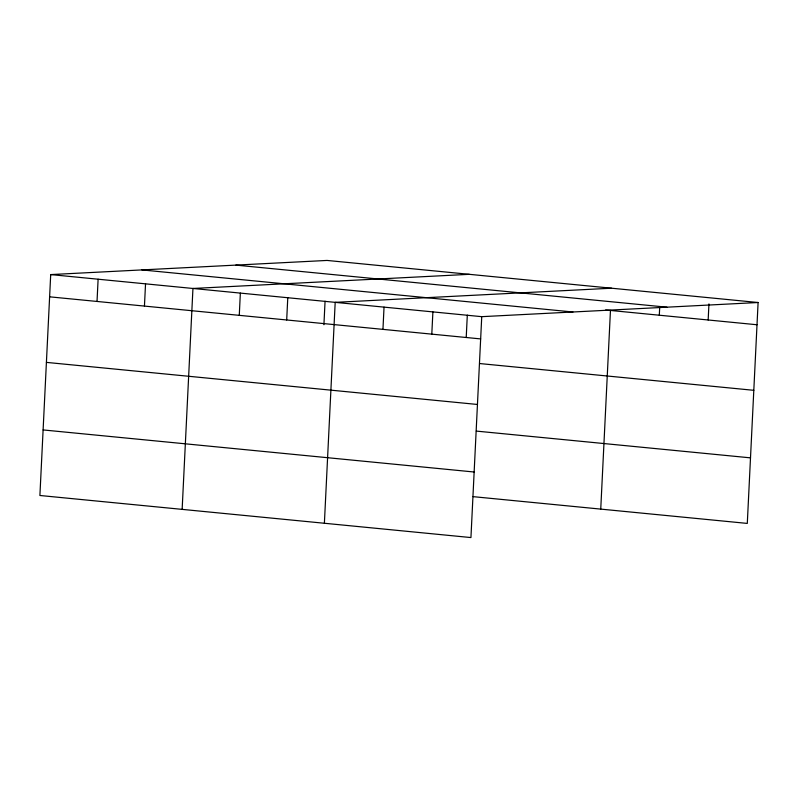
<?xml version="1.0" encoding="UTF-8"?>
<svg xmlns="http://www.w3.org/2000/svg" width="798" height="798" viewBox="0 0 798 798"><rect width="100%" height="100%" fill="white"/><g stroke="black" fill="none" stroke-linecap="round" stroke-linejoin="round"><path stroke-width="1.2" d="M758.1 302.512L327.06 260.437L50.703 274.582L39.9 495.488L470.94 537.563L481.743 316.666L758.1 302.512L747.297 523.418L473.094 496.645M97.027 301.454L98.114 279.21M144.448 306.083L145.535 283.839M182.144 509.373L192.946 288.467L469.304 274.322M239.27 315.34L240.358 293.095M286.691 319.968L287.779 297.724M323.918 324.736L325.065 301.225M324.387 523.259L335.19 302.352L611.547 288.208M382.95 329.365L384.038 307.13M431.798 334.133L432.895 311.898M466.222 337.384L467.309 315.12M600.744 509.104L610.46 310.452M659.308 315.22L659.737 306.572M708.165 319.988L708.943 303.918M235.869 265.106L666.899 307.18M605.592 309.973L757.013 324.756M141.904 269.914L572.944 311.998M50.703 274.582L481.743 316.666M49.616 296.826L480.655 338.911M479.598 363.539L753.811 390.312M46.414 362.382L477.443 404.466M476.296 431.09L750.499 457.853M43.102 429.932L474.142 472.007"/></g></svg>
